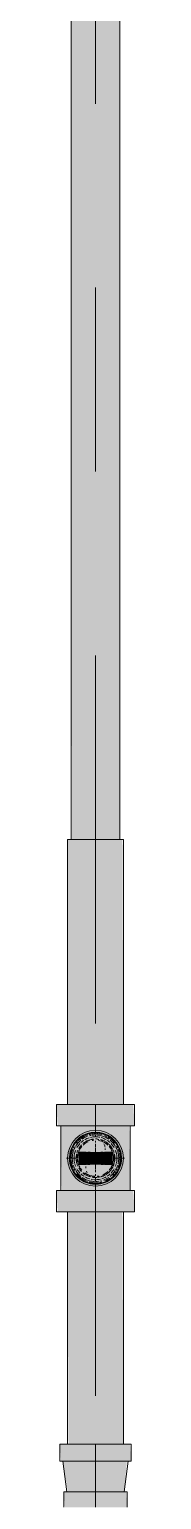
# Model space of a CAD drawing. Header units: millimetres. Extents: x -4000 to 187956, y -58990 to 162485.
# Drawn here: x 16716 to 16784, y 134156 to 135424 of the extents above; entities that cross this region are included whole.
import ezdxf

# ---------------------------------------------------------------- set-up
doc = ezdxf.new("R2010")
doc.units = ezdxf.units.MM
doc.linetypes.add('Dash 1_16_', pattern=[317.5, 158.75, -158.75])
for name, color, linetype, lineweight in [('F-SPRN', 3, 'Continuous', 9), ('P-PIPE', 3, 'Continuous', 9), ('P-PIPE-CNTR', 3, 'Continuous', 9)]:
    doc.layers.add(name, color=color, linetype=linetype, lineweight=lineweight)

# ---------------------------------------------------------------- blocks, each defined once
blk = doc.blocks.new('Sprinkler_Up - DN20-V957-0_000')
at = {"layer": 'F-SPRN', "transparency": 33554534}
for points in [[(-22.2, 0), (-3.9, 0.7), (-1.7, 2.9), (-1.2, 3.5), (-0.4, 5.6), (0.6, 4), (1.2, 3.5), (1.7, 2.9), (4.6, 0), (22.2, 0), (18, 13.1), (6.9, 21.2), (-6.9, 21.2), (-18, 13.1), (-20.5, 5.2)], [(0, -16.7), (4.3, -16.1), (11.8, -11.8), (16.1, -4.3), (15.3, 5.6), (11.8, 11.8), (8.3, 14.4), (0, 16.7), (-4.3, 16.1), (-11.8, 11.8), (-16.1, 4.3), (-16.1, -4.3), (-11.8, -11.8), (-8.3, -14.4), (-2.5, -16)], [(0, -15.6), (7.8, -13.5), (13.5, -7.8), (15.1, -4), (14.4, 5.6), (13.5, 7.8), (7.8, 13.5), (0, 15.6), (-7.8, 13.5), (-11, 11), (-15.1, 4), (-15.1, -4), (-11, -11), (-7.8, -13.5), (-2.5, -14.9)], [(6.9, -21.2), (18, -13.1), (22.2, 0), (3.9, -0.7), (1.7, -2.9), (1.2, -3.5), (0.6, -4), (-0.6, -4), (-1.2, -3.5), (-1.7, -2.9), (-4.6, 0), (-22.2, 0), (-18, -13.1), (-6.9, -21.2), (3.4, -21.2)], [(-10.9, -5.5), (-10.9, 5.4), (-14.5, 5.4), (-14.5, -5.5)], [(-7.7, -5.5), (-7.7, 5.4), (-10.9, 5.4), (-10.9, -5.5)], [(-7.7, -5.5), (0, -5.5), (0, 5.4), (-7.7, 5.4)], [(0, 0), (5.7, 0), (2.9, 4.9), (-2.9, 4.9), (-5.7, 0), (-2.5, 0)], [(2.9, -4.9), (5.7, 0), (-5.7, 0), (-2.5, -4.9)], [(4.6, 0), (0, 4.6), (-4.6, 0), (0, 0)], [(0, -4.6), (4.6, 0), (-4.6, 0), (-2.5, -2.1)], [(0, -2.6), (1.3, 0), (-1.8, 0)], [(-1.3, 0), (1.8, 0), (0, 2.6)], [(7.7, -5.5), (7.7, 5.4), (0, 5.4), (0, -5.5)], [(10.9, -5.5), (10.9, 5.4), (7.7, 5.4), (7.7, -5.5)], [(14.5, -5.5), (14.5, 5.4), (10.9, 5.4), (10.9, -5.5)]]:
    blk.add_hatch(color=1, dxfattribs=at).paths.add_polyline_path(points)
at = {"layer": 'F-SPRN', "color": 1}
for p, q in [((-11.5, 5.4), (-14.5, 5.4)), ((-14.5, 5.4), (-11.3, 5.4)), ((-14.5, 5.4), (-14.5, 3.7)), ((-14.5, 3.3), (-14.5, 0)), ((-11.5, 5.4), (-11.5, 4)), ((-10.9, 1.9), (-10.9, 3.6)), ((-10.8, 5.4), (-8, 5.4)), ((-8.1, 5.4), (-10.8, 5.4)), ((-8.1, 5.4), (-8.1, 2.8)), ((-8.1, 2.5), (-8.1, 0.7)), ((-7.7, 4.8), (-7.7, 2.7)), ((-7.7, 4.8), (-7.7, 2.7)), ((-7.7, 2.1), (-7.7, 0.5)), ((-7.7, 2.1), (-7.7, 0.5)), ((-6.7, 5.4), (-4.7, 5.4)), ((-5.8, 3.8), (-5.8, 2.2)), ((-2.1, 0), (-2.1, 0)), ((-2.1, 0), (-2.1, -0.1)), ((0, 2.1), (-0.1, 2.1)), ((2.1, 0), (2.1, 0.1)), ((2.1, 0), (2.1, 0)), ((4.7, 5.4), (6.5, 5.4)), ((7.7, 5.4), (10.8, 5.4)), ((7.7, 5.2), (7.7, 2.7)), ((7.7, 5.2), (7.7, 2.7)), ((7.7, 2.3), (7.7, 0.5)), ((7.7, 2.3), (7.7, 0.5)), ((10.8, 5.4), (8.1, 5.4)), ((8.1, 5.4), (8.1, 2.8)), ((8.1, 2.5), (8.1, 0.4)), ((10.9, 5.4), (14.5, 5.4)), ((10.9, 3.6), (10.9, 0.2)), ((14.5, 5.4), (11.5, 5.4)), ((11.5, 5.4), (11.5, 4)), ((11.5, 3), (11.5, 0.2)), ((14.5, 5.4), (14.5, -5.5)), ((-14.5, -1.3), (-14.5, -3.7)), ((-11.1, -5.5), (-14.5, -5.5)), ((-14.5, -5.5), (-11.5, -5.5)), ((-10.9, -2.6), (-10.9, -1.3)), ((-10.8, -5.5), (-8.1, -5.5)), ((-7.8, -5.5), (-10.8, -5.5)), ((-8.1, -4.2), (-8.1, -5.5)), ((-7.7, -2.7), (-7.7, -4)), ((-7.7, -2.7), (-7.7, -4)), ((-7, -5.5), (-5.8, -5.5)), ((-4.8, -5.5), (-7, -5.5)), ((-5.8, -2.3), (-5.8, -3.8)), ((0, -2.1), (0.1, -2.1)), ((7, -5.5), (4.8, -5.5)), ((5.8, -2.2), (5.8, -3.8)), ((5.8, -5.5), (7, -5.5)), ((7.7, -0.5), (7.7, -2.3)), ((7.7, -0.5), (7.7, -2.3)), ((7.7, -2.7), (7.7, -5.4)), ((7.7, -2.7), (7.7, -5.4)), ((10.8, -5.5), (7.7, -5.5)), ((8.1, -0.4), (8.1, -2.5)), ((8.1, -2.8), (8.1, -5.5)), ((8.1, -5.5), (10.8, -5.5)), ((10.9, -0.2), (10.9, -3.6)), ((14.5, -5.5), (10.9, -5.5)), ((11.5, -0.2), (11.5, -3)), ((11.5, -4), (11.5, -5.5)), ((11.5, -5.5), (14.5, -5.5))]:
    blk.add_line(p, q, dxfattribs=at)
at = {"layer": 'F-SPRN', "color": 1, "flags": 128}
for points in [[(-0.6, 2), (-0.7, 2), (-0.8, 1.9), (-0.9, 1.9), (-0.9, 1.9), (-1, 1.8), (-1.1, 1.8), (-1.2, 1.7), (-1.2, 1.7), (-1.3, 1.6), (-1.4, 1.6), (-1.4, 1.5), (-1.5, 1.5), (-1.5, 1.4), (-1.6, 1.3), (-1.6, 1.3), (-1.7, 1.2), (-1.7, 1.1), (-1.8, 1.1), (-1.8, 1), (-1.9, 0.9), (-1.9, 0.8), (-1.9, 0.8), (-2, 0.7), (-2, 0.6), (-2, 0.5), (-2, 0.5), (-2, 0.4), (-2.1, 0.3), (-2.1, 0.2), (-2.1, 0.1), (-2.1, 0)], [(-0.5, 2), (-0.6, 2), (-0.6, 2)], [(-0.1, 2.1), (-0.1, 2.1), (-0.2, 2.1), (-0.3, 2.1), (-0.4, 2), (-0.5, 2)], [(2.1, 0.1), (2.1, 0.2), (2.1, 0.2), (2.1, 0.3), (2, 0.4), (2, 0.5), (2, 0.6), (2, 0.7), (1.9, 0.7), (1.9, 0.8), (1.9, 0.9), (1.8, 1), (1.8, 1), (1.8, 1.1), (1.7, 1.2), (1.7, 1.2), (1.6, 1.3), (1.6, 1.4), (1.5, 1.4), (1.4, 1.5), (1.4, 1.5), (1.3, 1.6), (1.3, 1.7), (1.2, 1.7), (1.1, 1.7), (1.1, 1.8), (1, 1.8), (0.9, 1.9), (0.8, 1.9), (0.8, 1.9), (0.7, 2), (0.6, 2), (0.5, 2), (0.4, 2), (0.4, 2), (0.3, 2.1), (0.2, 2.1), (0.1, 2.1), (0, 2.1)], [(-2.1, -0.1), (-2.1, -0.2), (-2.1, -0.2), (-2.1, -0.3)], [(-2.1, -0.3), (-2, -0.4), (-2, -0.5), (-2, -0.6), (-2, -0.7), (-1.9, -0.7), (-1.9, -0.8), (-1.9, -0.9), (-1.8, -1), (-1.8, -1), (-1.8, -1.1), (-1.7, -1.2), (-1.7, -1.2), (-1.6, -1.3), (-1.6, -1.4), (-1.5, -1.4), (-1.4, -1.5), (-1.4, -1.5), (-1.3, -1.6), (-1.3, -1.7), (-1.2, -1.7), (-1.1, -1.7), (-1.1, -1.8), (-1, -1.8), (-0.9, -1.9), (-0.8, -1.9), (-0.8, -1.9), (-0.7, -2), (-0.6, -2), (-0.5, -2), (-0.4, -2), (-0.4, -2), (-0.3, -2.1), (-0.2, -2.1), (-0.1, -2.1), (0, -2.1)], [(0.1, -2.1), (0.1, -2.1), (0.2, -2.1), (0.3, -2.1), (0.4, -2), (0.5, -2), (0.6, -2), (0.6, -2), (0.7, -2), (0.8, -1.9), (0.9, -1.9), (0.9, -1.9), (1, -1.8), (1.1, -1.8), (1.2, -1.7), (1.2, -1.7), (1.3, -1.6), (1.4, -1.6), (1.4, -1.5), (1.5, -1.5), (1.5, -1.4), (1.6, -1.3), (1.6, -1.3), (1.7, -1.2), (1.7, -1.1), (1.8, -1.1), (1.8, -1), (1.9, -0.9), (1.9, -0.8), (1.9, -0.8), (2, -0.7), (2, -0.6), (2, -0.5), (2, -0.5), (2, -0.4), (2.1, -0.3), (2.1, -0.2), (2.1, -0.1), (2.1, 0)]]:
    blk.add_lwpolyline(points, dxfattribs=at)
at = {"layer": 'F-SPRN', "color": 1}
for radius, start, end in [(22.2, 360, 180), (21.9, 126.6942, 143.2701), (21.9, 108.2621, 125.7507), (16.7, 121.4181, 130.5751), (16.7, 121.4181, 130.5751), (15.6, 120.5262, 133.2078), (15.6, 120.5262, 133.2078), (16.7, 106.5995, 120), (16.7, 106.5995, 120), (15.6, 114.4363, 119.9813), (15.6, 114.4363, 119.9813), (21.9, 99.348, 107.901), (16.7, 96.4143, 105), (16.7, 96.4143, 105), (21.9, 90.145, 98.8503), (15.6, 95.5762, 100.6843), (15.6, 95.5762, 100.6843), (16.7, 83.0684, 90), (16.7, 83.0684, 90), (21.9, 72.5583, 89.4624), (15.6, 75.573, 80.5892), (15.6, 75.573, 80.5892), (15.6, 67.5614, 74.5481), (15.6, 67.5614, 74.5481), (16.7, 60, 75), (16.7, 60, 75), (15.6, 60.0187, 65.5637), (15.6, 60.0187, 65.5637), (21.9, 54.2493, 71.7379), (15.6, 46.7922, 60), (15.6, 46.7922, 60), (16.7, 49.4249, 58.5819), (16.7, 49.4249, 58.5819), (21.9, 36.7299, 53.3058), (21.9, 165.6773, 179.2615), (21.9, 144.7698, 164.2226), (16.7, 167.6802, 180), (16.7, 167.6802, 180), (16.7, 155.3879, 164.9693), (16.7, 155.3879, 164.9693), (15.6, 166.4265, 180), (15.6, 166.4265, 180), (15.6, 158.6068, 165), (15.6, 158.6068, 165), (16.7, 136.7213, 149.931), (16.7, 136.7213, 149.931), (15.6, 150.9409, 156.3845), (15.6, 150.9409, 156.3845), (15.6, 138.4214, 150), (15.6, 138.4214, 150), (4.63, 155.7832, 180), (4.63, 155.7832, 180), (4.63, 109.0192, 138.2703), (4.63, 109.0192, 138.2703), (5.71, 116.5676, 120), (2.56, 178.9484, 180), (2.56, 178.9484, 180), (2.56, 109.0192, 168.8278), (2.56, 109.0192, 168.8278), (2.04, 109.0192, 180), (4.63, 17.9592, 90), (4.63, 17.9592, 90), (3.81, 57.0577, 90), (2.56, 14.5599, 90), (2.56, 14.5599, 90), (2.04, 10.4703, 90), (3.81, 16.1605, 43.8358), (15.6, 30, 41.5786), (15.6, 30, 41.5786), (16.7, 30, 43.2787), (16.7, 30, 43.2787), (15.6, 23.6155, 29.5646), (15.6, 23.6155, 29.5646), (15.6, 15, 21.3932), (15.6, 15, 21.3932), (16.7, 15, 24.6121), (16.7, 15, 24.6121), (15.6, 360, 13.6618), (15.6, 0, 13.6618), (16.7, 360, 12.3198), (16.7, 0, 12.3198), (21.9, 15.7774, 35.2302), (21.9, 0.7385, 14.3227), (22.2, 180, 360), (21.9, 180.7385, 194.3227), (21.9, 195.1849, 215.2302), (16.7, 180, 192.3198), (16.7, 180, 192.3198), (16.7, 195.0307, 204.6121), (16.7, 195.0307, 204.6121), (15.6, 181.9082, 193.6618), (15.6, 181.9082, 193.6618), (15.6, 197.3339, 209.5646), (15.6, 197.3339, 209.5646), (16.7, 210.069, 223.2787), (16.7, 210.069, 223.2787), (15.6, 212.5472, 221.5786), (15.6, 212.5472, 221.5786), (16.7, 229.4249, 238.5819), (16.7, 229.4249, 238.5819), (15.6, 233.795, 240), (15.6, 233.795, 240), (4.63, 197.9592, 0), (4.63, 197.9592, 360), (5.71, 240, 243.4324), (2.56, 180, 181.0516), (2.56, 180, 181.0516), (2.56, 191.1677, 0), (2.56, 191.1677, 360), (3.81, 237.0577, 360), (2.04, 190.4703, 0), (15.6, 300, 313.2078), (15.6, 300, 313.2078), (16.7, 301.4181, 310.5751), (16.7, 301.4181, 310.5751), (15.6, 318.4214, 330), (15.6, 318.4214, 330), (16.7, 316.7213, 330), (16.7, 316.7213, 330), (15.6, 330.4354, 345), (15.6, 330.4354, 336.3845), (15.6, 339.6139, 345), (15.6, 346.3382, 360), (15.6, 346.3382, 360), (16.7, 335.3879, 345), (16.7, 335.3879, 345), (16.7, 347.6802, 360), (16.7, 347.6802, 360), (21.9, 324.7698, 344.8151), (21.9, 345.6773, 359.2615), (21.9, 216.7299, 233.3058), (21.9, 234.2493, 251.7379), (16.7, 240, 255), (16.7, 240, 255), (15.6, 240.0187, 254.5481), (15.6, 240.0187, 254.5481), (21.9, 252.5583, 269.4624), (15.6, 255, 260.5892), (15.6, 255, 260.5892), (15.6, 260.6096, 267.64), (15.6, 260.6096, 267.64), (16.7, 263.0684, 270), (16.7, 263.0684, 270), (21.9, 270.145, 278.8503), (15.6, 275.5762, 280.6843), (15.6, 275.5762, 280.6843), (16.7, 276.4143, 285), (16.7, 276.4143, 285), (21.9, 279.348, 287.901), (16.7, 286.5995, 300), (16.7, 286.5995, 300), (15.6, 294.4363, 299.9813), (15.6, 294.4363, 299.9813), (21.9, 288.2621, 305.7507), (21.9, 306.6942, 323.2701)]:
    blk.add_arc((0, 0), radius, start, end, dxfattribs=at)
blk = doc.blocks.new('Steel_Transition_Threaded_HoaPhat - Standard-V961-0_000')
at = {"layer": 'P-PIPE', "lineweight": 13, "transparency": 33554534}
h = blk.add_hatch(color=1, dxfattribs=at)
h.paths.add_polyline_path([(16750, 134427.6), (16755.8, 134428.4), (16761.3, 134430.6), (16765.9, 134434.2), (16769.5, 134438.8), (16771.7, 134444.3), (16772.5, 134450.1), (16771.7, 134455.9), (16769.5, 134461.3), (16765.9, 134466), (16761.3, 134469.6), (16755.8, 134471.8), (16750, 134472.6), (16744.2, 134471.8), (16738.8, 134469.6), (16734.1, 134466), (16730.5, 134461.3), (16728.2, 134455.7), (16727.5, 134450.1), (16728.3, 134444.3), (16730.5, 134438.8), (16734.1, 134434.2), (16738.8, 134430.6), (16747.5, 134427.9)])
h.paths.add_polyline_path([(16750, 134430), (16744.8, 134430.7), (16740, 134432.7), (16735.8, 134435.9), (16732.6, 134440), (16730.6, 134444.9), (16729.9, 134450.1), (16730.8, 134455.7), (16732.6, 134460.1), (16735.8, 134464.3), (16740, 134467.5), (16744.8, 134469.5), (16750, 134470.2), (16755.2, 134469.5), (16760.1, 134467.5), (16764.2, 134464.3), (16767.4, 134460.1), (16769.4, 134455.3), (16770.1, 134450.1), (16769.4, 134444.9), (16767.4, 134440), (16764.2, 134435.9), (16760.1, 134432.7), (16755.2, 134430.7)])
for points in [[(16750, 134430), (16750, 134433.7), (16741.8, 134435.9), (16735.8, 134441.9), (16733.6, 134450.1), (16735.8, 134458.3), (16741.8, 134464.3), (16750, 134466.5), (16750, 134470.2), (16744.8, 134469.5), (16740, 134467.5), (16735.8, 134464.3), (16732.6, 134460.1), (16730.6, 134455.3), (16729.9, 134450.1), (16730.6, 134444.9), (16732.6, 134440), (16735.8, 134435.9), (16740, 134432.7), (16747.5, 134430.3)], [(16750, 134431.6), (16754.8, 134432.2), (16759.3, 134434.1), (16763.1, 134437), (16766, 134440.8), (16767.9, 134445.3), (16768.5, 134450.1), (16767.5, 134455.7), (16766, 134459.3), (16763.1, 134463.2), (16759.3, 134466.1), (16754.8, 134468), (16750, 134468.6), (16745.2, 134468), (16740.8, 134466.1), (16736.9, 134463.2), (16732.5, 134455.7), (16732.1, 134454.9), (16731.5, 134450.1), (16732.1, 134445.3), (16734, 134440.8), (16736.9, 134437), (16740.8, 134434.1), (16747.5, 134431.9)], [(16750, 134430), (16755.2, 134430.7), (16760.1, 134432.7), (16764.2, 134435.9), (16767.4, 134440), (16769.4, 134444.9), (16770.1, 134450.1), (16769.2, 134455.7), (16767.4, 134460.1), (16764.2, 134464.3), (16760.1, 134467.5), (16755.2, 134469.5), (16750, 134470.2), (16750, 134466.5), (16758.2, 134464.3), (16764.2, 134458.3), (16766.4, 134450.1), (16764.2, 134441.9), (16758.2, 134435.9), (16750, 134433.7)]]:
    blk.add_hatch(color=1, dxfattribs=at).paths.add_polyline_path(points)
at = {"layer": 'P-PIPE', "color": 20, "lineweight": 13}
for radius, start, end in [(22.5, 90, 270), (22.5, 90, 165), (20.1, 128.8856, 148.1553), (18.5, 136.4297, 150), (18.5, 136.4297, 150), (18.5, 123.4976, 133.2041), (18.5, 123.4976, 133.2041), (20.1, 109.6859, 125.0043), (16.4, 121.0738, 128.0319), (18.5, 106.819, 120), (18.5, 106.819, 120), (16.4, 115.1607, 120), (16.4, 107.4657, 111.9681), (20.1, 100.9975, 105), (18.5, 91.4353, 103.2046), (18.5, 91.4353, 103.2046), (16.4, 96.2132, 104.6042), (20.1, 90.5246, 98.5089), (22.5, 15, 90), (22.5, 270, 90), (18.5, 78.0986, 90), (18.5, 78.0986, 90), (20.1, 75.0607, 87.9279), (18.5, 60, 75), (18.5, 60, 75), (16.4, 66.9681, 72.9388), (20.1, 54.9957, 75), (16.4, 50.4733, 56.6389), (18.5, 46.7959, 56.5024), (18.5, 46.7959, 56.5024), (20.1, 31.8447, 51.1144), (18.5, 30, 43.5703), (18.5, 30, 43.5703), (22.5, 165.4667, 270), (22.5, 165, 165.4667), (20.1, 166.0499, 193.9501), (20.1, 163.6386, 165), (20.1, 150, 162.7449), (18.5, 166.5939, 193.4061), (18.5, 166.5939, 193.4061), (18.5, 157.6232, 165), (18.5, 162.1287, 165), (18.5, 157.6232, 162.1287), (16.4, 168.5467, 178.9063), (16.4, 143.5463, 150), (22.5, 270, 14.5333), (16.4, 30, 38.0319), (16.4, 353.5463, 8.0319), (18.5, 17.8713, 22.3768), (18.5, 15, 22.3768), (20.1, 17.2551, 30), (18.5, 15, 17.8713), (18.5, 346.5939, 13.4061), (18.5, 346.5939, 13.4061), (20.1, 15, 16.3614), (20.1, 346.0499, 13.9501), (22.5, 14.5333, 15), (20.1, 197.2551, 210), (18.5, 195, 202.3768), (18.5, 195, 202.3768), (20.1, 211.8447, 231.1144), (16.4, 184.8393, 191.4533), (18.5, 210, 223.5703), (18.5, 210, 223.5703), (16.4, 210.6635, 216.4537), (18.5, 226.7959, 236.5024), (18.5, 226.7959, 236.5024), (16.4, 230.4733, 236.6389), (18.5, 303.4976, 313.2041), (18.5, 303.4976, 313.2041), (20.1, 308.8856, 328.1553), (18.5, 316.4297, 330), (18.5, 316.4297, 330), (16.4, 338.0319, 342.8691), (18.5, 337.6232, 345), (18.5, 337.6232, 345), (20.1, 330, 342.7449), (20.1, 234.9957, 255), (18.5, 240, 255), (18.5, 240, 255), (16.4, 240, 246.5955), (16.4, 250.3629, 255), (20.1, 255.0607, 267.9279), (18.5, 258.0986, 262.0801), (18.5, 258.0986, 262.0801), (18.5, 264.3307, 270), (18.5, 264.3307, 270), (16.4, 264.1652, 268.506), (20.1, 270.5246, 278.5089), (18.5, 271.4353, 283.2046), (18.5, 271.4353, 283.2046), (16.4, 276.2132, 283.9063), (20.1, 280.9975, 285), (16.4, 287.4657, 291.9681), (18.5, 286.819, 300), (18.5, 286.819, 300), (16.4, 293.4045, 300), (20.1, 289.6859, 305.0043)]:
    blk.add_arc((16750, 134450.1), radius, start, end, dxfattribs=at)

msp = doc.modelspace()

# ---------------------------------------------------------------- hatches: boundary and pattern name
at = {"layer": 'P-PIPE', "transparency": 33554534}
for points in [[(16750, 134725.1), (16750, 136406.5), (16728.9, 136406.5), (16729.6, 134725.1), (16744.5, 134725.1)], [(16750, 134725.1), (16771.1, 134725.1), (16770.4, 136406.5), (16750, 136406.5), (16750, 135076.2)], [(16750, 134433.4), (16758.4, 134435.6), (16761.8, 134438.3), (16766.1, 134445.8), (16766.1, 134454.4), (16761.8, 134461.9), (16758.4, 134464.6), (16750, 134466.8), (16745.7, 134466.2), (16738.2, 134461.9), (16733.9, 134454.4), (16733.9, 134445.8), (16738.2, 134438.3), (16741.7, 134435.6), (16747.5, 134434.1)]]:
    msp.add_hatch(color=1, dxfattribs=at).paths.add_polyline_path(points)
at = {"layer": 'P-PIPE', "lineweight": 5, "transparency": 33554534}
for points in [[(16726.7, 134496.4), (16750, 134496.4), (16750, 134725.1), (16725.9, 134725.1), (16725.9, 134496.4)], [(16767.1, 134496.4), (16774.1, 134496.4), (16773.3, 134725.1), (16750, 134725.1), (16750, 134496.4), (16762.1, 134496.4)], [(16741.3, 134478), (16750, 134478), (16750, 134496.4), (16716.2, 134496.4), (16717.4, 134478), (16733.1, 134478)], [(16758.7, 134478), (16783.8, 134478), (16782.6, 134496.4), (16750, 134496.4), (16750, 134478)], [(16724, 134422.3), (16750, 134422.3), (16750, 134428.9), (16742.6, 134430.3), (16736.3, 134434), (16731.7, 134439.4), (16729.2, 134446.3), (16729.9, 134455.7), (16731.7, 134460.8), (16736.3, 134466.2), (16742.6, 134469.9), (16750, 134471.2), (16750, 134478), (16720, 134478), (16721, 134422.3)], [(16776, 134422.3), (16780, 134422.3), (16779, 134478), (16750, 134478), (16750, 134471.2), (16757.5, 134469.9), (16763.7, 134466.2), (16768.3, 134460.8), (16770.8, 134453.9), (16770.8, 134446.3), (16768.3, 134439.4), (16763.7, 134434), (16757.5, 134430.3), (16750, 134428.9), (16750, 134422.3), (16771.2, 134422.3)], [(16750, 134426), (16756.2, 134426.8), (16762.1, 134429.2), (16767.1, 134433), (16770.9, 134438), (16773.3, 134443.8), (16774.1, 134450.1), (16773.3, 134456.3), (16770.9, 134462.1), (16767.1, 134467.1), (16762.1, 134471), (16756.2, 134473.4), (16750, 134474.2), (16743.8, 134473.4), (16737.9, 134471), (16733, 134467.1), (16729.1, 134462.1), (16726.6, 134455.7), (16725.9, 134450.1), (16726.7, 134443.8), (16729.1, 134438), (16733, 134433), (16737.9, 134429.2), (16747.5, 134426.3)], [(16741.7, 134435.6), (16742.8, 134437.6), (16741.7, 134441.7), (16742.8, 134445.9), (16745.8, 134449), (16757.2, 134454.3), (16758.4, 134458.4), (16757.2, 134462.6), (16755.9, 134464.3), (16750, 134466.8), (16741.7, 134464.6), (16735.5, 134458.4), (16733.3, 134450.1), (16735.5, 134441.7), (16738.2, 134438.3)], [(16750, 134403.8), (16750, 134422.3), (16716.2, 134422.3), (16717.4, 134403.8), (16741.3, 134403.8)], [(16750, 134403.8), (16783.8, 134403.8), (16782.6, 134422.3), (16750, 134422.3), (16750, 134419.2)], [(16743.8, 134203.5), (16750, 134203.5), (16750, 134403.8), (16725.9, 134403.8), (16726.7, 134203.5), (16737.9, 134203.5)], [(16750, 134203.5), (16774.1, 134203.5), (16773.3, 134403.8), (16750, 134403.8), (16750, 134346.2)], [(16750, 134188.6), (16780.8, 134188.6), (16779.8, 134203.5), (16719.2, 134203.5), (16720.3, 134188.6), (16742, 134188.6)], [(16750, 134162.2), (16774.8, 134162.2), (16777.1, 134188.6), (16721.9, 134188.6), (16726.1, 134162.2), (16743.6, 134162.2)], [(16777.4, 134148.9), (16776.4, 134162.2), (16722.7, 134162.2), (16723.6, 134148.9), (16776.4, 134148.9)]]:
    msp.add_hatch(color=1, dxfattribs=at).paths.add_polyline_path(points)

# ---------------------------------------------------------------- linework, layer by layer
at = {"layer": 'P-PIPE', "color": 20, "lineweight": 13}
for p, q in [((16728.9, 136406.5), (16728.9, 134725.1)), ((16771.1, 134725.1), (16771.1, 136406.5)), ((16725.9, 134725.1), (16725.9, 134496.4)), ((16774.1, 134725.1), (16725.9, 134725.1)), ((16774.1, 134496.4), (16774.1, 134725.1)), ((16716.2, 134496.4), (16716.2, 134478)), ((16725.8, 134496.4), (16716.2, 134496.4)), ((16750, 134496.4), (16716.2, 134496.4)), ((16725.9, 134496.4), (16732.9, 134496.4)), ((16732.9, 134496.4), (16726.6, 134496.4)), ((16750, 134496.4), (16733.1, 134496.4)), ((16733.1, 134496.4), (16766.9, 134496.4)), ((16766.9, 134496.4), (16750, 134496.4)), ((16783.8, 134496.4), (16750, 134496.4)), ((16773.4, 134496.4), (16767.1, 134496.4)), ((16767.1, 134496.4), (16774.1, 134496.4)), ((16783.8, 134496.4), (16774.2, 134496.4)), ((16783.8, 134478), (16783.8, 134496.4)), ((16716.2, 134478), (16719.8, 134478)), ((16716.2, 134478), (16750, 134478)), ((16720, 134478), (16720, 134422.3)), ((16741.2, 134478), (16720, 134478)), ((16741.2, 134478), (16720, 134478)), ((16721, 134478), (16741.3, 134478)), ((16742.2, 134478), (16750, 134478)), ((16750, 134478), (16742.2, 134478)), ((16750, 134478), (16742.2, 134478)), ((16750, 134478), (16757.8, 134478)), ((16750, 134478), (16783.8, 134478)), ((16757.8, 134478), (16750, 134478)), ((16757.8, 134478), (16750, 134478)), ((16758.7, 134478), (16779, 134478)), ((16780, 134478), (16758.8, 134478)), ((16780, 134478), (16758.8, 134478)), ((16780, 134422.3), (16780, 134478)), ((16780.2, 134478), (16783.8, 134478)), ((16716.2, 134422.3), (16716.2, 134403.8)), ((16719.8, 134422.3), (16716.2, 134422.3)), ((16750, 134422.3), (16716.2, 134422.3)), ((16720, 134422.3), (16741.2, 134422.3)), ((16720, 134422.3), (16741.2, 134422.3)), ((16741.3, 134422.3), (16721, 134422.3)), ((16750, 134422.3), (16742.2, 134422.3)), ((16742.2, 134422.3), (16750, 134422.3)), ((16742.2, 134422.3), (16750, 134422.3)), ((16757.8, 134422.3), (16750, 134422.3)), ((16783.8, 134422.3), (16750, 134422.3)), ((16750, 134422.3), (16757.8, 134422.3)), ((16750, 134422.3), (16757.8, 134422.3)), ((16779, 134422.3), (16758.7, 134422.3)), ((16758.8, 134422.3), (16780, 134422.3)), ((16758.8, 134422.3), (16780, 134422.3)), ((16783.8, 134422.3), (16780.2, 134422.3)), ((16783.8, 134403.8), (16783.8, 134422.3)), ((16716.2, 134403.8), (16725.8, 134403.8)), ((16716.2, 134403.8), (16750, 134403.8)), ((16725.9, 134403.8), (16725.9, 134203.5)), ((16732.9, 134403.8), (16725.9, 134403.8)), ((16726.6, 134403.8), (16732.9, 134403.8)), ((16733.1, 134403.8), (16750, 134403.8)), ((16766.9, 134403.8), (16733.1, 134403.8)), ((16750, 134403.8), (16766.9, 134403.8)), ((16750, 134403.8), (16783.8, 134403.8)), ((16767.1, 134403.8), (16773.4, 134403.8)), ((16774.1, 134403.8), (16767.1, 134403.8)), ((16774.1, 134203.5), (16774.1, 134403.8)), ((16774.2, 134403.8), (16783.8, 134403.8)), ((16719.2, 134203.5), (16719.2, 134188.6)), ((16780.8, 134203.5), (16719.2, 134203.5)), ((16725.7, 134203.5), (16719.2, 134203.5)), ((16725.9, 134203.5), (16728, 134203.5)), ((16728.2, 134203.5), (16726.5, 134203.5)), ((16771, 134203.5), (16729, 134203.5)), ((16729.1, 134203.5), (16770.9, 134203.5)), ((16773.5, 134203.5), (16771.8, 134203.5)), ((16772, 134203.5), (16774.1, 134203.5)), ((16780.8, 134203.5), (16774.3, 134203.5)), ((16780.8, 134188.6), (16780.8, 134203.5)), ((16719.2, 134188.6), (16721.7, 134188.6)), ((16719.2, 134188.6), (16780.8, 134188.6)), ((16721.9, 134188.6), (16725.2, 134162.2)), ((16723.3, 134188.6), (16742, 134188.6)), ((16742.7, 134188.6), (16757.3, 134188.6)), ((16758, 134188.6), (16776.7, 134188.6)), ((16774.8, 134162.2), (16778.1, 134188.6)), ((16778.3, 134188.6), (16780.8, 134188.6)), ((16722.7, 134162.2), (16722.7, 134148.9)), ((16777.4, 134162.2), (16722.7, 134162.2)), ((16725, 134162.2), (16722.7, 134162.2)), ((16742.9, 134162.2), (16726.3, 134162.2)), ((16756.4, 134162.2), (16743.6, 134162.2)), ((16773.7, 134162.2), (16757.1, 134162.2)), ((16777.4, 134162.2), (16775, 134162.2)), ((16777.4, 134148.9), (16777.4, 134162.2))]:
    msp.add_line(p, q, dxfattribs=at)
for radius, start, end in [(24.1, 90, 270), (24.1, 90, 270), (21.1, 137.2293, 141.8404), (21.1, 128.0211, 135), (21.1, 108.8679, 125.8689), (21.1, 99.731, 105), (21.1, 90, 98.0211), (24.1, 270, 90), (24.1, 270, 90), (21.1, 75, 87.7707), (21.1, 62.2293, 68.0211), (21.1, 54.1311, 60), (21.1, 38.1596, 51.9789), (21.1, 165.7378, 177.9758), (21.1, 158.0211, 164.505), (21.1, 164.505, 165), (21.1, 151.0876, 154.6013), (21.1, 25.3987, 30), (21.1, 15.495, 21.9789), (21.1, 15, 15.495), (21.1, 345.7378, 357.9758), (21.1, 2.0242, 12.7707), (21.1, 183.5565, 194.2622), (21.1, 195, 203.0211), (21.1, 205.3987, 210), (21.1, 219.3488, 233.0211), (21.1, 315, 320.0725), (21.1, 321.9789, 326.1637), (21.1, 330, 334.6013), (21.1, 336.9789, 345), (21.1, 234.4236, 245.5764), (21.1, 246.9789, 251.1321), (21.1, 255, 261.9789), (21.1, 263.0723, 270), (21.1, 270, 276.9789), (21.1, 279.731, 285), (21.1, 291.9789, 305.8689)]:
    msp.add_arc((16750, 134450.1), radius, start, end, dxfattribs=at)
at = {"layer": 'P-PIPE', "color": 1}
for centre, radius, start, end in [((16750, 134458.4), 8.35, 69.0027, 79.2369), ((16750, 134458.4), 8.35, 20.1285, 29.0413), ((16750, 134450.1), 16.7, 46.0317, 57.203), ((16750, 134450.1), 16.7, 39.3092, 45.2846), ((16750, 134450.1), 16.7, 170.1108, 177.203), ((16750, 134450.1), 16.7, 182.797, 189.8892), ((16750, 134450.1), 16.7, 157.579, 164.2722), ((16750, 134441.7), 8.35, 115.6806, 125.5287), ((16750, 134441.7), 8.35, 100.6842, 110.9758), ((16750, 134441.7), 8.35, 90, 100.6842), ((16750, 134458.4), 8.35, 270, 280.6842), ((16750, 134458.4), 8.35, 316.3183, 330), ((16750, 134458.4), 8.35, 8.0385, 17.9918), ((16750, 134458.4), 8.35, 352.2824, 1.6717), ((16750, 134450.1), 16.7, 32.3031, 39.2955), ((16750, 134450.1), 16.7, 23.4069, 31.0974), ((16750, 134450.1), 16.7, 16.9375, 22.421), ((16750, 134450.1), 16.7, 4.3093, 9.8892), ((16750, 134450.1), 16.7, 190.2154, 195.2487), ((16750, 134450.1), 16.7, 231.8726, 237.203), ((16750, 134441.7), 8.35, 172.0327, 181.5407), ((16750, 134441.7), 8.35, 199.9004, 209.0413), ((16750, 134441.7), 8.35, 131.0366, 150), ((16750, 134450.1), 16.7, 308.1274, 313.9683), ((16750, 134450.1), 16.7, 314.7154, 320.6908), ((16750, 134450.1), 16.7, 328.9026, 336.686), ((16750, 134450.1), 16.7, 337.2636, 343.0625), ((16750, 134441.7), 8.35, 226.6998, 237.8461), ((16750, 134441.7), 8.35, 249.0242, 259.2369), ((16750, 134450.1), 16.7, 264.6626, 273.5288)]:
    msp.add_arc(centre, radius, start, end, dxfattribs=at)
at = {"layer": 'P-PIPE-CNTR', "color": 1, "linetype": 'Dash 1_16_'}
for p, q in [((16750, 134725.1), (16750, 136406.5)), ((16750, 134725.1), (16750, 136406.5)), ((16750, 134725.1), (16750, 134496.4)), ((16750, 134725.1), (16750, 134496.4)), ((16750, 134472.6), (16750, 134475.1)), ((16750, 134471.2), (16750, 134472.6)), ((16750, 134468.6), (16750, 134470.2)), ((16750, 134463.6), (16750, 134465.2)), ((16750, 134459.8), (16750, 134462.6)), ((16725, 134450.1), (16727.5, 134450.1)), ((16727.8, 134450.1), (16731.5, 134450.1)), ((16731.5, 134450.1), (16733.3, 134450.1)), ((16736.9, 134450.1), (16740.4, 134450.1)), ((16740.4, 134450.1), (16742.3, 134450.1)), ((16745.4, 134450.1), (16747.5, 134450.1)), ((16748.7, 134450.1), (16750, 134450.1)), ((16750, 134455.7), (16750, 134459.1)), ((16750, 134452.6), (16750, 134454.3)), ((16750, 134450.1), (16750, 134452.1)), ((16750, 134448), (16750, 134450.1)), ((16750, 134450.1), (16751.3, 134450.1)), ((16751.8, 134450.1), (16754.6, 134450.1)), ((16755.7, 134450.1), (16763.5, 134450.1)), ((16766.4, 134450.1), (16768.5, 134450.1)), ((16768.5, 134450.1), (16772.2, 134450.1)), ((16772.5, 134450.1), (16775, 134450.1)), ((16750, 134445.9), (16750, 134447.5)), ((16750, 134441.1), (16750, 134444.6)), ((16750, 134438.1), (16750, 134440.4)), ((16750, 134435), (16750, 134436.5)), ((16750, 134432.2), (16750, 134433.4)), ((16750, 134430), (16750, 134431.6)), ((16750, 134427.6), (16750, 134428.9)), ((16750, 134425.1), (16750, 134427.6)), ((16750, 134403.8), (16750, 134203.5)), ((16750, 134403.8), (16750, 134203.5))]:
    msp.add_line(p, q, dxfattribs=at)
at = {"layer": 'P-PIPE-CNTR', "color": 20, "lineweight": 13}
for p, q in [((16750, 134474.2), (16750, 134496.4)), ((16750, 134471.2), (16750, 134472.6)), ((16750, 134468.6), (16750, 134470.2)), ((16750, 134463.6), (16750, 134465.2)), ((16750, 134459.8), (16750, 134462.6)), ((16750, 134455.7), (16750, 134459.1)), ((16750, 134452.6), (16750, 134454.3)), ((16750, 134450.1), (16750, 134452.1)), ((16750, 134448), (16750, 134450.1)), ((16750, 134446.1), (16750, 134447.5)), ((16750, 134441.1), (16750, 134444.6)), ((16750, 134438.1), (16750, 134440.1)), ((16750, 134435.3), (16750, 134436.5)), ((16750, 134430), (16750, 134431.6)), ((16750, 134427.6), (16750, 134428.9)), ((16750, 134426), (16750, 134427.6)), ((16750, 134403.8), (16750, 134426)), ((16750, 134203.5), (16750, 134148.9))]:
    msp.add_line(p, q, dxfattribs=at)

# ---------------------------------------------------------------- block references
at = {"layer": 'F-SPRN', "color": 1}
msp.add_blockref('Sprinkler_Up - DN20-V957-0_000', (16750, 134450.1), dxfattribs=at)
at = {"layer": 'P-PIPE', "color": 20, "lineweight": 13}
msp.add_blockref('Steel_Transition_Threaded_HoaPhat - Standard-V961-0_000', (0, 0), dxfattribs=at)

doc.saveas('drawing.dxf')
